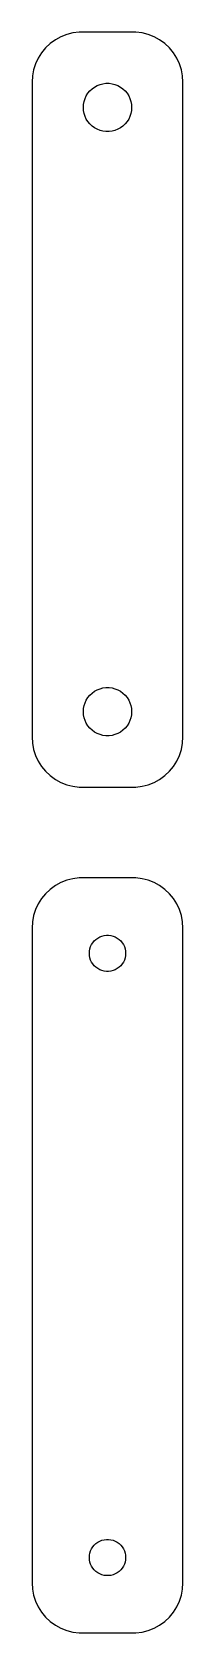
# Model space of a CAD drawing. Header units: metres. Extents: x -8 to 8, y 47 to 205.
import ezdxf

# ---------------------------------------------------------------- set-up
doc = ezdxf.new("R2010")
doc.units = ezdxf.units.M

msp = doc.modelspace()

# ---------------------------------------------------------------- linework, layer by layer
for p, q in [((-4.04507, 205.255), (-4.62889, 205.024)), ((-3.4369, 205.411), (-4.04507, 205.255)), ((-2.81395, 205.49), (-3.4369, 205.411)), ((2.81395, 205.49), (-2.81395, 205.49)), ((3.4369, 205.411), (2.81395, 205.49)), ((4.04507, 205.255), (3.4369, 205.411)), ((4.62889, 205.024), (4.04507, 205.255)), ((-6.14484, 203.923), (-6.54507, 203.439)), ((-5.68712, 204.353), (-6.14484, 203.923)), ((-5.17912, 204.722), (-5.68712, 204.353)), ((-4.62889, 205.024), (-5.17912, 204.722)), ((5.17912, 204.722), (4.62889, 205.024)), ((5.68712, 204.353), (5.17912, 204.722)), ((6.14484, 203.923), (5.68712, 204.353)), ((6.54507, 203.439), (6.14484, 203.923)), ((-7.14888, 202.341), (-7.34291, 201.743)), ((-6.88153, 202.909), (-7.14888, 202.341)), ((-6.54507, 203.439), (-6.88153, 202.909)), ((6.88153, 202.909), (6.54507, 203.439)), ((7.14888, 202.341), (6.88153, 202.909)), ((7.34291, 201.743), (7.14888, 202.341)), ((-7.46057, 201.127), (-7.5, 200.5)), ((-7.5, 200.5), (-7.5, 135.5)), ((-7.34291, 201.743), (-7.46057, 201.127)), ((-0.741638, 200.283), (-0.449707, 200.357)), ((-0.449707, 200.357), (-0.150696, 200.395)), ((-0.150696, 200.395), (0.150696, 200.395)), ((0.150696, 200.395), (0.449707, 200.357)), ((0.449707, 200.357), (0.741638, 200.283)), ((7.46057, 201.127), (7.34291, 201.743)), ((7.5, 200.5), (7.46057, 201.127)), ((7.5, 135.5), (7.5, 200.5)), ((-2.32458, 198.597), (-2.23146, 198.883)), ((-2.23146, 198.883), (-2.10313, 199.156)), ((-2.10313, 199.156), (-1.94164, 199.411)), ((-1.94164, 199.411), (-1.74951, 199.643)), ((-1.74951, 199.643), (-1.52982, 199.849)), ((-1.52982, 199.849), (-1.28598, 200.026)), ((-1.28598, 200.026), (-1.02187, 200.172)), ((-1.02187, 200.172), (-0.741638, 200.283)), ((0.741638, 200.283), (1.02187, 200.172)), ((1.02187, 200.172), (1.28598, 200.026)), ((1.28598, 200.026), (1.52982, 199.849)), ((1.52982, 199.849), (1.74951, 199.643)), ((1.74951, 199.643), (1.94164, 199.411)), ((1.94164, 199.411), (2.10313, 199.156)), ((2.10313, 199.156), (2.23146, 198.883)), ((2.23146, 198.883), (2.32458, 198.597)), ((-2.39999, 198), (-2.38107, 198.301)), ((-2.38107, 197.699), (-2.39999, 198)), ((-2.38107, 198.301), (-2.32458, 198.597)), ((-2.32458, 197.403), (-2.38107, 197.699)), ((-2.23146, 197.117), (-2.32458, 197.403)), ((2.32458, 197.403), (2.23146, 197.117)), ((2.32458, 198.597), (2.38107, 198.301)), ((2.38107, 197.699), (2.32458, 197.403)), ((2.38107, 198.301), (2.39999, 198)), ((2.39999, 198), (2.38107, 197.699)), ((-2.10313, 196.844), (-2.23146, 197.117)), ((-1.94164, 196.589), (-2.10313, 196.844)), ((-1.74951, 196.357), (-1.94164, 196.589)), ((-1.52982, 196.151), (-1.74951, 196.357)), ((-1.28598, 195.974), (-1.52982, 196.151)), ((-1.02187, 195.828), (-1.28598, 195.974)), ((-0.741638, 195.717), (-1.02187, 195.828)), ((-0.449707, 195.643), (-0.741638, 195.717)), ((-0.150696, 195.605), (-0.449707, 195.643)), ((0.150696, 195.605), (-0.150696, 195.605)), ((0.449707, 195.643), (0.150696, 195.605)), ((0.741638, 195.717), (0.449707, 195.643)), ((1.02187, 195.828), (0.741638, 195.717)), ((1.28598, 195.974), (1.02187, 195.828)), ((1.52982, 196.151), (1.28598, 195.974)), ((1.74951, 196.357), (1.52982, 196.151)), ((1.94164, 196.589), (1.74951, 196.357)), ((2.10313, 196.844), (1.94164, 196.589)), ((2.23146, 197.117), (2.10313, 196.844)), ((-1.52982, 139.849), (-1.28598, 140.026)), ((-1.28598, 140.026), (-1.02187, 140.172)), ((-1.02187, 140.172), (-0.741638, 140.283)), ((-0.741638, 140.283), (-0.449707, 140.357)), ((-0.449707, 140.357), (-0.150696, 140.395)), ((-0.150696, 140.395), (0.150696, 140.395)), ((0.150696, 140.395), (0.449707, 140.357)), ((0.449707, 140.357), (0.741638, 140.283)), ((0.741638, 140.283), (1.02187, 140.172)), ((1.02187, 140.172), (1.28598, 140.026)), ((1.28598, 140.026), (1.52982, 139.849)), ((-2.38107, 138.301), (-2.32458, 138.597)), ((-2.32458, 138.597), (-2.23146, 138.883)), ((-2.23146, 138.883), (-2.10313, 139.156)), ((-2.10313, 139.156), (-1.94164, 139.411)), ((-1.94164, 139.411), (-1.74951, 139.643)), ((-1.74951, 139.643), (-1.52982, 139.849)), ((1.52982, 139.849), (1.74951, 139.643)), ((1.74951, 139.643), (1.94164, 139.411)), ((1.94164, 139.411), (2.10313, 139.156)), ((2.10313, 139.156), (2.23146, 138.883)), ((2.23146, 138.883), (2.32458, 138.597)), ((2.32458, 138.597), (2.38107, 138.301)), ((-2.39999, 138), (-2.38107, 138.301)), ((-2.38107, 137.699), (-2.39999, 138)), ((-2.32458, 137.403), (-2.38107, 137.699)), ((-2.23146, 137.117), (-2.32458, 137.403)), ((-2.10313, 136.844), (-2.23146, 137.117)), ((-1.94164, 136.589), (-2.10313, 136.844)), ((2.10313, 136.844), (1.94164, 136.589)), ((2.23146, 137.117), (2.10313, 136.844)), ((2.32458, 137.403), (2.23146, 137.117)), ((2.38107, 137.699), (2.32458, 137.403)), ((2.38107, 138.301), (2.39999, 138)), ((2.39999, 138), (2.38107, 137.699)), ((-7.5, 135.5), (-7.46057, 134.873)), ((-1.74951, 136.357), (-1.94164, 136.589)), ((-1.52982, 136.151), (-1.74951, 136.357)), ((-1.28598, 135.974), (-1.52982, 136.151)), ((-1.02187, 135.828), (-1.28598, 135.974)), ((-0.741638, 135.717), (-1.02187, 135.828)), ((-0.449707, 135.643), (-0.741638, 135.717)), ((-0.150696, 135.605), (-0.449707, 135.643)), ((0.150696, 135.605), (-0.150696, 135.605)), ((0.449707, 135.643), (0.150696, 135.605)), ((0.741638, 135.717), (0.449707, 135.643)), ((1.02187, 135.828), (0.741638, 135.717)), ((1.28598, 135.974), (1.02187, 135.828)), ((1.52982, 136.151), (1.28598, 135.974)), ((1.74951, 136.357), (1.52982, 136.151)), ((1.94164, 136.589), (1.74951, 136.357)), ((7.46057, 134.873), (7.5, 135.5)), ((-7.46057, 134.873), (-7.34291, 134.257)), ((-7.34291, 134.257), (-7.14888, 133.659)), ((-7.14888, 133.659), (-6.88153, 133.091)), ((6.88153, 133.091), (7.14888, 133.659)), ((7.14888, 133.659), (7.34291, 134.257)), ((7.34291, 134.257), (7.46057, 134.873)), ((-6.88153, 133.091), (-6.54507, 132.561)), ((-6.54507, 132.561), (-6.14484, 132.077)), ((-6.14484, 132.077), (-5.68712, 131.647)), ((5.68712, 131.647), (6.14484, 132.077)), ((6.14484, 132.077), (6.54507, 132.561)), ((6.54507, 132.561), (6.88153, 133.091)), ((-5.68712, 131.647), (-5.17912, 131.278)), ((-5.17912, 131.278), (-4.62889, 130.976)), ((-4.62889, 130.976), (-4.04507, 130.745)), ((-4.04507, 130.745), (-3.4369, 130.589)), ((-3.4369, 130.589), (-2.81395, 130.51)), ((-2.81395, 130.51), (2.81395, 130.51)), ((2.81395, 130.51), (3.4369, 130.589)), ((3.4369, 130.589), (4.04507, 130.745)), ((4.04507, 130.745), (4.62889, 130.976)), ((4.62889, 130.976), (5.17912, 131.278)), ((5.17912, 131.278), (5.68712, 131.647)), ((-4.62889, 121.024), (-5.17912, 120.722)), ((-4.04507, 121.255), (-4.62889, 121.024)), ((-3.4369, 121.411), (-4.04507, 121.255)), ((-2.81395, 121.49), (-3.4369, 121.411)), ((2.81395, 121.49), (-2.81395, 121.49)), ((3.4369, 121.411), (2.81395, 121.49)), ((4.04507, 121.255), (3.4369, 121.411)), ((4.62889, 121.024), (4.04507, 121.255)), ((5.17912, 120.722), (4.62889, 121.024)), ((-6.54507, 119.439), (-6.88153, 118.909)), ((-6.14484, 119.923), (-6.54507, 119.439)), ((-5.68712, 120.353), (-6.14484, 119.923)), ((-5.17912, 120.722), (-5.68712, 120.353)), ((5.68712, 120.353), (5.17912, 120.722)), ((6.14484, 119.923), (5.68712, 120.353)), ((6.54507, 119.439), (6.14484, 119.923)), ((6.88153, 118.909), (6.54507, 119.439)), ((-7.34291, 117.743), (-7.46057, 117.127)), ((-7.14888, 118.341), (-7.34291, 117.743)), ((-6.88153, 118.909), (-7.14888, 118.341)), ((7.14888, 118.341), (6.88153, 118.909)), ((7.34291, 117.743), (7.14888, 118.341)), ((7.46057, 117.127), (7.34291, 117.743)), ((-7.46057, 117.127), (-7.5, 116.5)), ((-7.5, 116.5), (-7.5, 51.5)), ((7.5, 116.5), (7.46057, 117.127)), ((7.5, 51.5), (7.5, 116.5)), ((-1.74344, 114.448), (-1.67358, 114.663)), ((-1.67358, 114.663), (-1.57735, 114.867)), ((-1.57735, 114.867), (-1.45622, 115.058)), ((-1.45622, 115.058), (-1.31213, 115.232)), ((-1.31213, 115.232), (-1.14735, 115.387)), ((-1.14735, 115.387), (-0.964478, 115.52)), ((-0.964478, 115.52), (-0.766388, 115.629)), ((-0.766388, 115.629), (-0.556229, 115.712)), ((-0.556229, 115.712), (-0.33728, 115.768)), ((-0.33728, 115.768), (-0.113022, 115.796)), ((-0.113022, 115.796), (0.113022, 115.796)), ((0.113022, 115.796), (0.33728, 115.768)), ((0.33728, 115.768), (0.556229, 115.712)), ((0.556229, 115.712), (0.766388, 115.629)), ((0.766388, 115.629), (0.964478, 115.52)), ((0.964478, 115.52), (1.14735, 115.387)), ((1.14735, 115.387), (1.31213, 115.232)), ((1.31213, 115.232), (1.45622, 115.058)), ((1.45622, 115.058), (1.57735, 114.867)), ((1.57735, 114.867), (1.67358, 114.663)), ((1.67358, 114.663), (1.74344, 114.448)), ((-1.79999, 114), (-1.7858, 114.226)), ((-1.7858, 113.774), (-1.79999, 114)), ((-1.7858, 114.226), (-1.74344, 114.448)), ((-1.74344, 113.552), (-1.7858, 113.774)), ((-1.67358, 113.337), (-1.74344, 113.552)), ((-1.57735, 113.133), (-1.67358, 113.337)), ((-1.45622, 112.942), (-1.57735, 113.133)), ((-1.31213, 112.768), (-1.45622, 112.942)), ((1.45622, 112.942), (1.31213, 112.768)), ((1.57735, 113.133), (1.45622, 112.942)), ((1.67358, 113.337), (1.57735, 113.133)), ((1.74344, 113.552), (1.67358, 113.337)), ((1.74344, 114.448), (1.7858, 114.226)), ((1.7858, 113.774), (1.74344, 113.552)), ((1.7858, 114.226), (1.79999, 114)), ((1.79999, 114), (1.7858, 113.774)), ((-1.14735, 112.613), (-1.31213, 112.768)), ((-0.964478, 112.48), (-1.14735, 112.613)), ((-0.766388, 112.371), (-0.964478, 112.48)), ((-0.556229, 112.288), (-0.766388, 112.371)), ((-0.33728, 112.232), (-0.556229, 112.288)), ((-0.113022, 112.204), (-0.33728, 112.232)), ((0.113022, 112.204), (-0.113022, 112.204)), ((0.33728, 112.232), (0.113022, 112.204)), ((0.556229, 112.288), (0.33728, 112.232)), ((0.766388, 112.371), (0.556229, 112.288)), ((0.964478, 112.48), (0.766388, 112.371)), ((1.14735, 112.613), (0.964478, 112.48)), ((1.31213, 112.768), (1.14735, 112.613)), ((-0.766388, 55.6287), (-0.556229, 55.7119)), ((-0.556229, 55.7119), (-0.33728, 55.7681)), ((-0.33728, 55.7681), (-0.113022, 55.7964)), ((-0.113022, 55.7964), (0.113022, 55.7964)), ((0.113022, 55.7964), (0.33728, 55.7681)), ((0.33728, 55.7681), (0.556229, 55.7119)), ((0.556229, 55.7119), (0.766388, 55.6287)), ((-1.79999, 54), (-1.7858, 54.2256)), ((-1.7858, 54.2256), (-1.74344, 54.4476)), ((-1.74344, 54.4476), (-1.67358, 54.6626)), ((-1.67358, 54.6626), (-1.57735, 54.8672)), ((-1.57735, 54.8672), (-1.45622, 55.058)), ((-1.45622, 55.058), (-1.31213, 55.2322)), ((-1.31213, 55.2322), (-1.14735, 55.3869)), ((-1.14735, 55.3869), (-0.964478, 55.5198)), ((-0.964478, 55.5198), (-0.766388, 55.6287)), ((0.766388, 55.6287), (0.964478, 55.5198)), ((0.964478, 55.5198), (1.14735, 55.3869)), ((1.14735, 55.3869), (1.31213, 55.2322)), ((1.31213, 55.2322), (1.45622, 55.058)), ((1.45622, 55.058), (1.57735, 54.8672)), ((1.57735, 54.8672), (1.67358, 54.6626)), ((1.67358, 54.6626), (1.74344, 54.4476)), ((1.74344, 54.4476), (1.7858, 54.2256)), ((1.7858, 54.2256), (1.79999, 54)), ((-1.7858, 53.7744), (-1.79999, 54)), ((-1.74344, 53.5524), (-1.7858, 53.7744)), ((-1.67358, 53.3374), (-1.74344, 53.5524)), ((-1.57735, 53.1328), (-1.67358, 53.3374)), ((-1.45622, 52.942), (-1.57735, 53.1328)), ((-1.31213, 52.7678), (-1.45622, 52.942)), ((-1.14735, 52.6131), (-1.31213, 52.7678)), ((-0.964478, 52.4802), (-1.14735, 52.6131)), ((-0.766388, 52.3713), (-0.964478, 52.4802)), ((0.964478, 52.4802), (0.766388, 52.3713)), ((1.14735, 52.6131), (0.964478, 52.4802)), ((1.31213, 52.7678), (1.14735, 52.6131)), ((1.45622, 52.942), (1.31213, 52.7678)), ((1.57735, 53.1328), (1.45622, 52.942)), ((1.67358, 53.3374), (1.57735, 53.1328)), ((1.74344, 53.5524), (1.67358, 53.3374)), ((1.7858, 53.7744), (1.74344, 53.5524)), ((1.79999, 54), (1.7858, 53.7744)), ((-7.5, 51.5), (-7.46057, 50.8733)), ((-0.556229, 52.2881), (-0.766388, 52.3713)), ((-0.33728, 52.2319), (-0.556229, 52.2881)), ((-0.113022, 52.2036), (-0.33728, 52.2319)), ((0.113022, 52.2036), (-0.113022, 52.2036)), ((0.33728, 52.2319), (0.113022, 52.2036)), ((0.556229, 52.2881), (0.33728, 52.2319)), ((0.766388, 52.3713), (0.556229, 52.2881)), ((7.46057, 50.8733), (7.5, 51.5)), ((-7.46057, 50.8733), (-7.34291, 50.2566)), ((-7.34291, 50.2566), (-7.14888, 49.6594)), ((-7.14888, 49.6594), (-6.88153, 49.0912)), ((6.88153, 49.0912), (7.14888, 49.6594)), ((7.14888, 49.6594), (7.34291, 50.2566)), ((7.34291, 50.2566), (7.46057, 50.8733)), ((-6.88153, 49.0912), (-6.54507, 48.5611)), ((-6.54507, 48.5611), (-6.14484, 48.0773)), ((-6.14484, 48.0773), (-5.68712, 47.6474)), ((5.68712, 47.6474), (6.14484, 48.0773)), ((6.14484, 48.0773), (6.54507, 48.5611)), ((6.54507, 48.5611), (6.88153, 49.0912)), ((-5.68712, 47.6474), (-5.17912, 47.2784)), ((-5.17912, 47.2784), (-4.62889, 46.9759)), ((-4.62889, 46.9759), (-4.04507, 46.7447)), ((-4.04507, 46.7447), (-3.4369, 46.5886)), ((-3.4369, 46.5886), (-2.81395, 46.5099)), ((-2.81395, 46.5099), (2.81395, 46.5099)), ((2.81395, 46.5099), (3.4369, 46.5886)), ((3.4369, 46.5886), (4.04507, 46.7447)), ((4.04507, 46.7447), (4.62889, 46.9759)), ((4.62889, 46.9759), (5.17912, 47.2784)), ((5.17912, 47.2784), (5.68712, 47.6474))]:
    msp.add_line(p, q)

doc.saveas('drawing.dxf')
